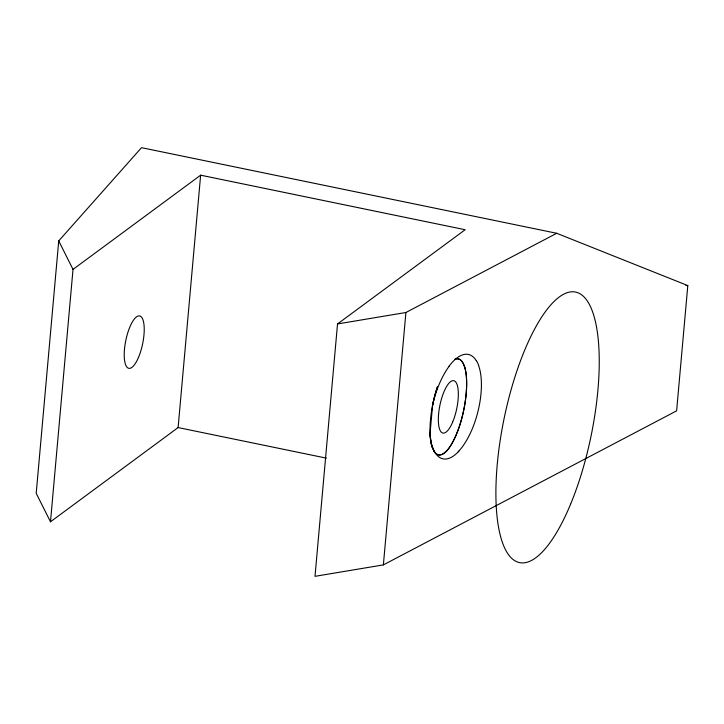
<?xml version="1.0" encoding="UTF-8"?>
<svg xmlns="http://www.w3.org/2000/svg" width="724" height="724" viewBox="0 0 724 724"><rect width="100%" height="100%" fill="white"/><g stroke="black" fill="none" stroke-linecap="round" stroke-linejoin="round"><path stroke-width="1.09" d="M50.49 521.787L73.015 269.4L200.638 175.181L465.152 229.725L337.529 323.945L315.003 576.331L383.376 564.892L676.623 410.843L687.8 285.582L556.711 233.282L141.515 147.669L58.725 240.92L36.2 493.306L50.49 521.787L178.113 427.567L326.415 458.147M178.113 427.567L200.638 175.181M383.376 564.892L405.902 312.506L556.711 233.282M457.812 452.219L458.871 451.088M337.529 323.945L405.902 312.506M685.909 285.5L687.8 285.582M476.374 360.579L476.998 361.647A51.639 21.702 -75.9 0 1 478.654 365.385M58.725 240.92L73.015 269.4M454.953 359.195A49.015 15.738 -78.3 0 1 462.844 414.101A49.015 15.738 -78.3 0 1 433.522 450.464M432.789 448.898A49.015 15.738 -78.3 0 1 437.549 386.526M432.789 448.011A53.105 22.317 -75.9 0 1 430.083 433.097L432.527 405.585A48.037 15.421 -78.3 0 1 437.45 386.824M431.785 445.993A48.68 15.629 -78.3 0 1 430.083 433.097M432.536 405.585A52.381 22.01 -75.9 0 1 437.531 388.426L438.228 386.616A56.029 23.548 -75.9 0 1 449.097 366.308M457.821 452.292A54.409 22.869 -75.9 0 1 432.871 447.866M458.871 451.079A56.553 23.765 -75.9 0 0 469.867 434.192L471.623 430.409A53.196 22.354 -75.9 0 0 478.582 365.52M449.079 366.19A54.544 22.924 -75.9 0 1 476.301 360.742M455.152 359.113A48.834 15.675 -78.3 0 1 464.799 367.91M464.862 367.756A47.015 15.095 -78.3 0 1 465.677 371.331A49.504 15.892 -78.3 0 1 466.156 393.702A48.336 15.521 -78.3 0 1 459.785 425.169L459.206 426.898A50.653 16.263 -78.3 0 1 450.545 445.83M450.545 445.93A48.834 15.675 -78.3 0 1 431.857 445.821M570.566 504.23A138.13 44.345 -78.3 0 0 575.996 292.161A138.13 44.345 -78.3 0 0 495.994 485.56A138.13 44.345 -78.3 0 0 570.566 504.23M138.501 357.412A26.734 8.579 -78.3 0 0 139.895 315.99A26.734 8.579 -78.3 0 0 124.257 352.896A26.734 8.579 -78.3 0 0 138.501 357.412M452.609 422.183A26.734 8.579 -78.3 0 0 454.002 380.752A26.734 8.579 -78.3 0 0 438.373 417.667A26.734 8.579 -78.3 0 0 452.609 422.183"/></g></svg>
